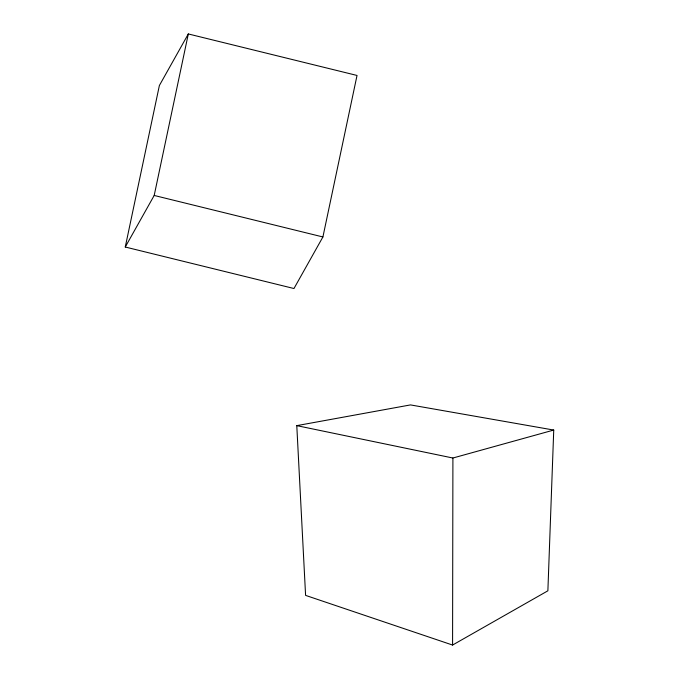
<?xml version="1.0" encoding="UTF-8"?>
<svg xmlns="http://www.w3.org/2000/svg" width="679" height="679" viewBox="0 0 679 679"><rect width="100%" height="100%" fill="white"/><g stroke="black" fill="none" stroke-linecap="round" stroke-linejoin="round"><path stroke-width="1.02" d="M452.579 645.05L452.91 458.019L553.741 430.053L547.877 590.806L452.579 645.05L305.592 595.381L296.782 425.64L410.498 404.913L553.741 430.053M125.259 247.02L159.378 85.512L188.312 33.95L357.027 75.454L322.907 236.963L293.965 288.524L125.259 247.02L154.192 195.459L188.312 33.95M296.782 425.64L452.91 458.019M154.192 195.459L322.907 236.963"/></g></svg>
